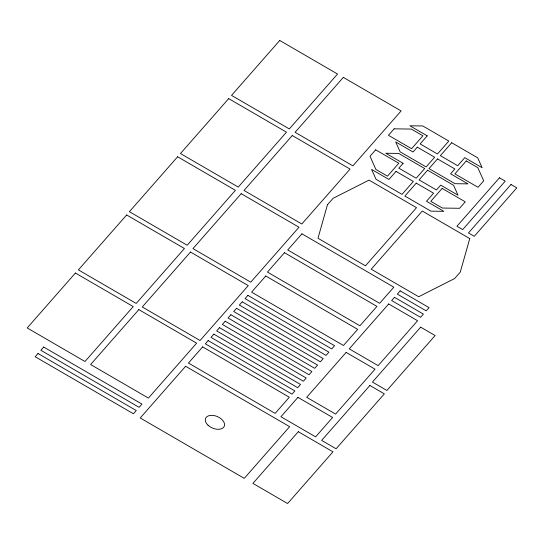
<?xml version="1.0" encoding="UTF-8"?>
<svg xmlns="http://www.w3.org/2000/svg" width="544" height="544" viewBox="0 0 544 544"><rect width="100%" height="100%" fill="white"/><g stroke="black" fill="none" stroke-linecap="round" stroke-linejoin="round"><path stroke-width="0.82" d="M327.461 204.748L317.975 238.258L365.446 265.826L416.507 207.672L369.036 180.112L333.132 198.288L327.461 204.748M469.758 238.585L460.272 272.102L454.6 278.562L418.696 296.738L371.226 269.178L422.287 211.024L469.758 238.585M75.426 273.034L27.2 327.957L84.993 361.508L133.219 306.585L75.426 273.034M126.636 214.968L78.404 269.892L136.197 303.443L184.423 248.52L126.636 214.968M177.623 156.774L129.397 211.698L187.19 245.249L235.416 190.325L177.623 156.774M228.691 98.62L180.465 153.544L238.252 187.095L286.477 132.178L228.691 98.62M279.752 40.474L231.526 95.39L289.32 128.942L337.545 74.025L279.752 40.474M38.026 353.512L35.19 356.742L133.436 413.78L136.272 410.55L38.026 353.512M43.697 347.045L40.861 350.282L139.108 407.32L141.943 404.09L43.697 347.045M138.849 309.618L90.624 364.534L148.41 398.092L196.636 343.169L138.849 309.618M241.196 193.684L192.97 248.601L250.757 282.159L298.989 227.236L241.196 193.684M292.257 135.531L244.032 190.454L301.825 224.006L350.05 169.082L292.257 135.531M343.325 77.377L295.093 132.301L352.886 165.852L401.112 110.935L343.325 77.377M190.495 252.042L142.263 306.966L200.056 340.517L248.282 285.6L190.495 252.042M284.471 252.708L267.451 272.095L359.917 325.781L376.938 306.394L284.471 252.708M185.62 366.275L140.23 417.969L244.249 478.366L289.639 426.673L185.62 366.275M202.64 346.895L188.455 363.045L275.142 413.379L289.326 397.222L202.64 346.895M208.168 340.592L205.333 343.828L292.019 394.155L294.855 390.925L208.168 340.592M213.846 334.132L211.004 337.362L297.69 387.695L300.533 384.465L213.846 334.132M219.518 327.672L216.682 330.902L303.368 381.235L306.204 378.005L219.518 327.672M225.189 321.212L222.353 324.442L309.04 374.768L311.875 371.538L225.189 321.212M230.867 314.752L228.031 317.982L314.711 368.308L317.553 365.078L230.867 314.752M236.538 308.285L233.702 311.522L320.389 361.848L323.224 358.618L236.538 308.285M242.209 301.825L239.374 305.055L326.06 355.388L328.896 352.158L242.209 301.825M247.887 295.365L245.052 298.595L331.738 348.928L334.574 345.698L247.887 295.365M301.927 233.825L287.742 249.975L379.63 303.328L393.815 287.171L301.927 233.825M375.686 149.824L370.015 156.284L375.897 169.456L387.457 176.168L398.8 163.248L375.686 149.824M394.128 128.826L388.45 135.286L411.57 148.709L422.919 135.789L411.359 129.078L394.128 128.826M265.771 275.992L251.586 292.148L343.475 345.494L357.653 329.344L265.771 275.992M396.018 171.387L388.926 179.459L371.586 169.395L376.006 179.275L402.009 194.371L413.358 181.451L396.018 171.387M403.111 163.309L398.854 168.157L416.194 178.221L424.701 168.531L398.698 153.428L385.771 153.245L403.111 163.309M417.296 147.159L413.039 152L395.706 141.936L400.119 151.817L426.122 166.913L434.636 157.223L417.296 147.159M427.224 135.85L420.131 143.922L437.471 153.993L448.814 141.066L422.81 125.97L409.89 125.78L427.224 135.85M416.248 183.131L404.899 196.051L430.902 211.154L443.829 211.337L426.489 201.273L433.582 193.195L416.248 183.131M427.591 170.204L419.084 179.901L436.417 189.965L440.674 185.116L458.014 195.187L453.601 185.307L427.591 170.204M437.519 158.902L429.012 168.592L455.015 183.688L467.942 183.879L450.602 173.808L454.859 168.966L437.519 158.902M451.704 142.746L440.361 155.666L457.694 165.736L464.787 157.658L482.127 167.722L477.714 157.848L451.704 142.746M442.143 188.414L430.8 201.334L442.354 208.046L459.592 208.291L465.263 201.831L442.143 188.414M466.262 160.949L454.913 173.876L478.026 187.292L483.704 180.832L477.816 167.661L466.262 160.949M297.942 397.351L280.922 416.731L315.595 436.866L332.615 417.479L297.942 397.351M346.134 352.403L306.7 397.31L335.594 414.086L375.027 369.186L346.134 352.403M388.681 303.946L349.248 348.854L378.148 365.629L417.581 320.722L388.681 303.946M394.502 297.323L391.66 300.553L420.56 317.329L423.395 314.099L394.502 297.323M400.173 290.863L397.338 294.093L426.231 310.869L429.066 307.639L400.173 290.863M499.46 177.793L456.912 226.25L462.686 229.602L505.24 181.145L499.46 177.793M511.02 184.498L468.466 232.961L474.246 236.314L516.8 187.857L511.02 184.498M298.309 431.705L252.919 483.398L287.592 503.526L332.982 451.84L298.309 431.705M420.662 327.148L372.436 382.072L386.886 390.456L435.112 335.539L420.662 327.148M369.886 385.465L321.66 440.388L336.11 448.78L384.336 393.856L369.886 385.465M208.026 425.211A10.152 6.249 23 0 0 224.23 426.387A10.152 6.249 23 0 0 212.541 415.371A10.152 6.249 23 0 0 208.026 425.211"/></g></svg>
